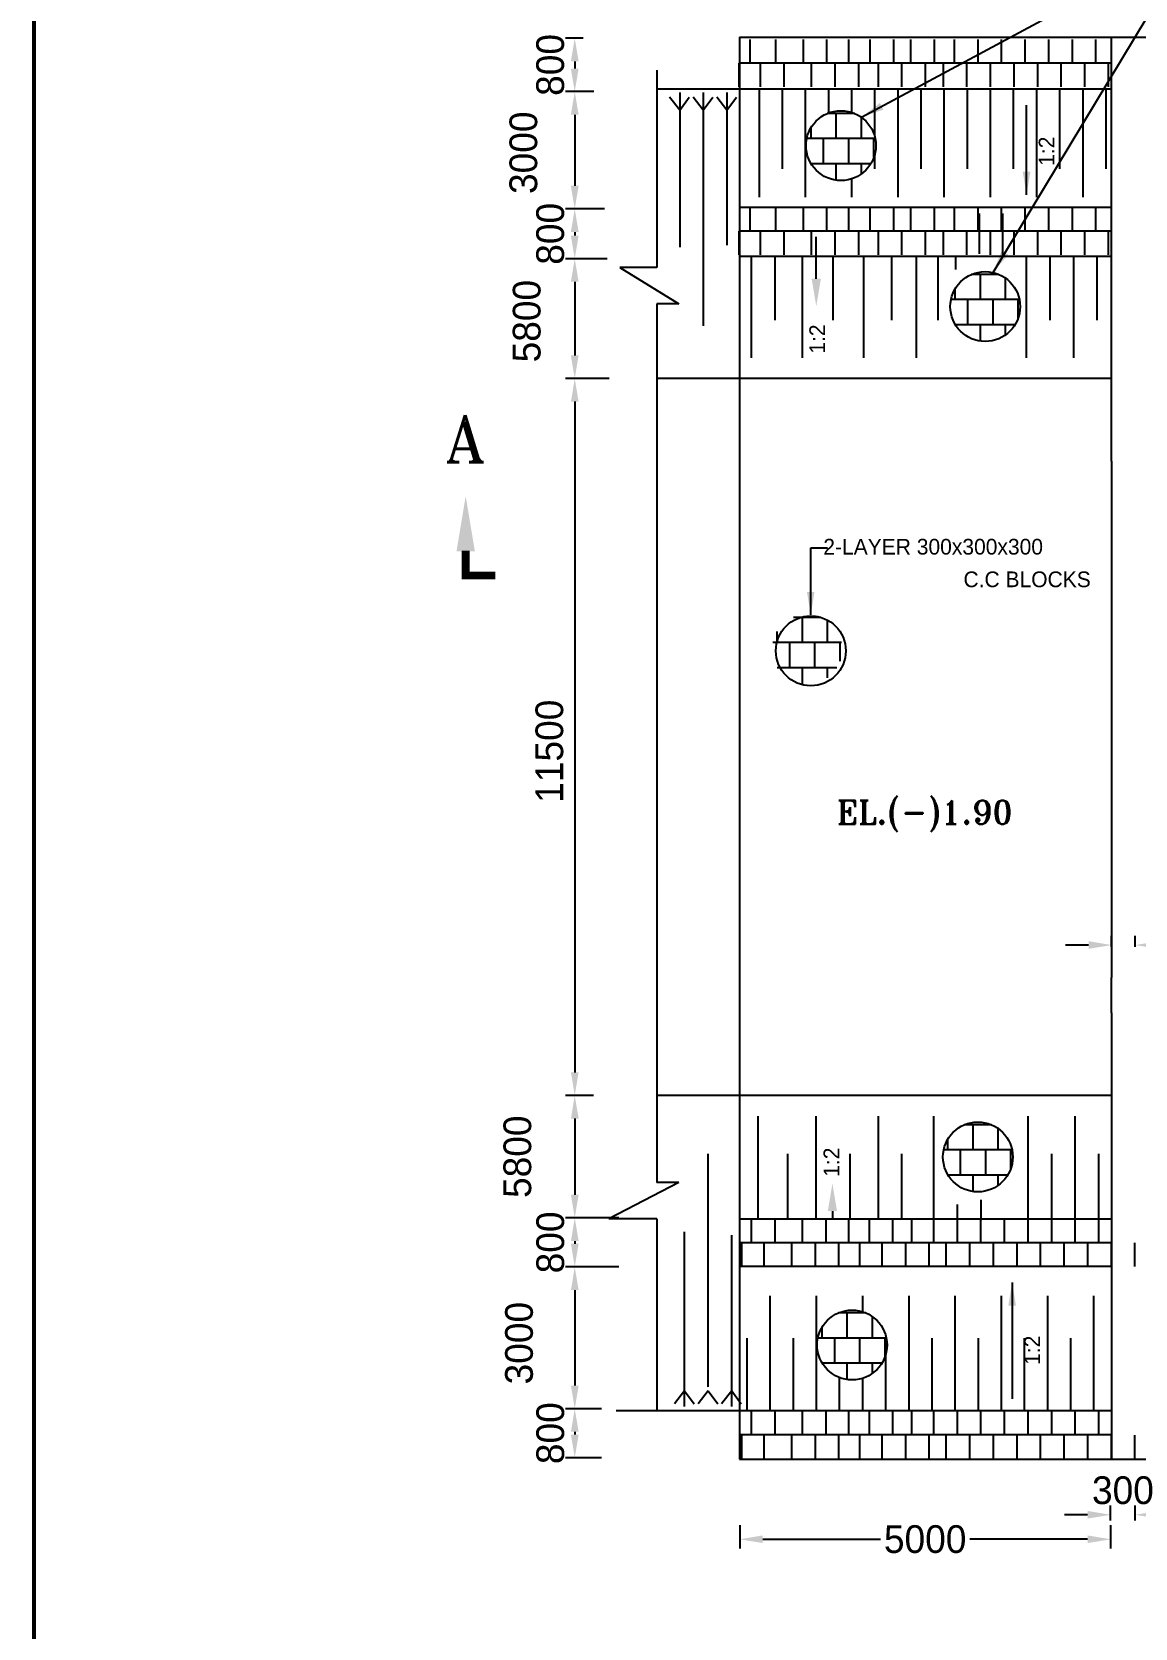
# Model space of a CAD drawing. Extents: x -377620 to 406987, y -326460 to -226264.
# Drawn here: x -106774 to -94843, y -254042 to -236773 of the extents above; entities that cross this region are included whole.
import ezdxf

# ---------------------------------------------------------------- set-up
doc = ezdxf.new("R2010")
doc.units = 0
doc.header["$LTSCALE"] = 300
doc.header["$MEASUREMENT"] = 0
doc.layers.get('0').update_dxf_attribs({"linetype": 'CONTINUOUS'})
doc.layers.get('DEFPOINTS').update_dxf_attribs({"linetype": 'CONTINUOUS'})
doc.layers.add('LINE', color=7, linetype='CONTINUOUS')
doc.styles.add('BIG', font='ROMANT.SHX')
doc.dimstyles.new('3', dxfattribs={"dimtxt": 225, "dimasz": 350, "dimexe": 100, "dimexo": 25, "dimgap": 9, "dimtad": 0, "dimdec": 0, "dimzin": 0, "dimdsep": 46, "dimtxsty": 'Standard', "dimcen": 0, "dimclrd": 5, "dimclre": 6, "dimclrt": 256, "dimadec": 0, "dimazin": 0, "dimtfac": 1, "dimtdec": 0, "dimtofl": 0, "dimtmove": 2, "dimatfit": 3, "dimfxl": 1, "dimtolj": 1, "dimtzin": 0, "dimarcsym": 0})

# ---------------------------------------------------------------- blocks, each defined once
blk = doc.blocks.new('*D449')
at = {"layer": 'DEFPOINTS', "color": 0}
for p in [(-100507, -240523), (-100903, -248279), (-100675, -248279)]:
    blk.add_point(p, dxfattribs=at)
at = {"layer": 'LINE', "color": 7, "lineweight": -2}
for p, q in [((-100532, -240523), (-101003, -240523)), ((-100903, -240773), (-100903, -248029)), ((-100700, -248279), (-101003, -248279))]:
    blk.add_line(p, q, dxfattribs=at)
at = {"layer": 'LINE', "color": 7}
for points in [[(-100944, -240773), (-100861, -240773), (-100903, -240523)], [(-100944, -248029), (-100861, -248029), (-100903, -248279)]]:
    blk.add_solid(points, dxfattribs=at)
at = {"layer": 'LINE', "color": 7, "insert": (-101176, -244555), "char_height": 300, "attachment_point": 5, "rotation": 90}
blk.add_mtext('\\A1;11500', dxfattribs=at)
blk = doc.blocks.new('*D468')
at = {"layer": 'DEFPOINTS', "color": 0}
for p in [(-95107, -252904), (-94841, -252816), (-94841, -252904)]:
    blk.add_point(p, dxfattribs=at)
at = {"layer": 'LINE', "color": 7, "lineweight": -2}
for p, q in [((-95107, -252879), (-95107, -252716)), ((-94841, -252879), (-94841, -252716)), ((-95357, -252816), (-95607, -252816)), ((-94591, -252816), (-94341, -252816))]:
    blk.add_line(p, q, dxfattribs=at)
at = {"layer": 'LINE', "color": 7}
for points in [[(-95357, -252774), (-95357, -252857), (-95107, -252816)], [(-94591, -252774), (-94591, -252857), (-94841, -252816)]]:
    blk.add_solid(points, dxfattribs=at)
at = {"layer": 'LINE', "color": 7, "insert": (-94974, -252552), "char_height": 300, "attachment_point": 5}
blk.add_mtext('\\A1;300', dxfattribs=at)
blk = doc.blocks.new('*D469')
at = {"layer": 'DEFPOINTS', "color": 0}
for p in [(-99119, -252904), (-95107, -252904), (-95107, -253081)]:
    blk.add_point(p, dxfattribs=at)
at = {"layer": 'LINE', "color": 7, "lineweight": -2}
for p, q in [((-99119, -252929), (-99119, -253181)), ((-95107, -252929), (-95107, -253181)), ((-98869, -253081), (-97597, -253081)), ((-95357, -253081), (-96629, -253081))]:
    blk.add_line(p, q, dxfattribs=at)
at = {"layer": 'LINE', "color": 7}
for points in [[(-98869, -253039), (-98869, -253122), (-99119, -253081)], [(-95357, -253039), (-95357, -253122), (-95107, -253081)]]:
    blk.add_solid(points, dxfattribs=at)
at = {"layer": 'LINE', "color": 7, "insert": (-97113, -253081), "char_height": 300, "attachment_point": 5}
blk.add_mtext('\\A1;5000', dxfattribs=at)
blk = doc.blocks.new('*D470')
at = {"layer": 'DEFPOINTS', "color": 0}
for p in [(-100587, -251668), (-100903, -252198), (-100587, -252198)]:
    blk.add_point(p, dxfattribs=at)
at = {"layer": 'LINE', "color": 7, "lineweight": -2}
for p, q in [((-100612, -251668), (-101003, -251668)), ((-100903, -251918), (-100903, -251948)), ((-100612, -252198), (-101003, -252198))]:
    blk.add_line(p, q, dxfattribs=at)
at = {"layer": 'LINE', "color": 7}
for points in [[(-100944, -251918), (-100861, -251918), (-100903, -251668)], [(-100944, -251948), (-100861, -251948), (-100903, -252198)]]:
    blk.add_solid(points, dxfattribs=at)
at = {"layer": 'LINE', "color": 7, "insert": (-101166, -251933), "char_height": 300, "attachment_point": 5, "rotation": 90}
blk.add_mtext('\\A1;800', dxfattribs=at)
blk = doc.blocks.new('*D471')
at = {"layer": 'DEFPOINTS', "color": 0}
for p in [(-100587, -250134), (-100903, -251668), (-100587, -251668)]:
    blk.add_point(p, dxfattribs=at)
at = {"layer": 'LINE', "color": 7, "lineweight": -2}
for p, q in [((-100612, -250134), (-101003, -250134)), ((-100903, -250384), (-100903, -251418)), ((-100612, -251668), (-101003, -251668))]:
    blk.add_line(p, q, dxfattribs=at)
at = {"layer": 'LINE', "color": 7}
for points in [[(-100944, -250384), (-100861, -250384), (-100903, -250134)], [(-100944, -251418), (-100861, -251418), (-100903, -251668)]]:
    blk.add_solid(points, dxfattribs=at)
at = {"layer": 'LINE', "color": 7, "insert": (-101504, -250959), "char_height": 300, "attachment_point": 5, "rotation": 90}
blk.add_mtext('\\A1;3000', dxfattribs=at)
blk = doc.blocks.new('*D472')
at = {"layer": 'DEFPOINTS', "color": 0}
for p in [(-100402, -249604), (-100903, -250134), (-100402, -250134)]:
    blk.add_point(p, dxfattribs=at)
at = {"layer": 'LINE', "color": 7, "lineweight": -2}
for p, q in [((-100427, -249604), (-101003, -249604)), ((-100903, -249854), (-100903, -249884)), ((-100427, -250134), (-101003, -250134))]:
    blk.add_line(p, q, dxfattribs=at)
at = {"layer": 'LINE', "color": 7}
for points in [[(-100944, -249854), (-100861, -249854), (-100903, -249604)], [(-100944, -249884), (-100861, -249884), (-100903, -250134)]]:
    blk.add_solid(points, dxfattribs=at)
at = {"layer": 'LINE', "color": 7, "insert": (-101166, -249869), "char_height": 300, "attachment_point": 5, "rotation": 90}
blk.add_mtext('\\A1;800', dxfattribs=at)
blk = doc.blocks.new('*D473')
at = {"layer": 'DEFPOINTS', "color": 0}
for p in [(-100675, -248279), (-100903, -249604), (-100675, -249604)]:
    blk.add_point(p, dxfattribs=at)
at = {"layer": 'LINE', "color": 7, "lineweight": -2}
for p, q in [((-100700, -248279), (-101003, -248279)), ((-100903, -248529), (-100903, -249354)), ((-100700, -249604), (-101003, -249604))]:
    blk.add_line(p, q, dxfattribs=at)
at = {"layer": 'LINE', "color": 7}
for points in [[(-100944, -248529), (-100861, -248529), (-100903, -248279)], [(-100944, -249354), (-100861, -249354), (-100903, -249604)]]:
    blk.add_solid(points, dxfattribs=at)
at = {"layer": 'LINE', "color": 7, "insert": (-101522, -248942), "char_height": 300, "attachment_point": 5, "rotation": 90}
blk.add_mtext('\\A1;5800', dxfattribs=at)
blk = doc.blocks.new('*D474')
at = {"layer": 'DEFPOINTS', "color": 0}
for p in [(-100526, -239226), (-100903, -240523), (-100526, -240523)]:
    blk.add_point(p, dxfattribs=at)
at = {"layer": 'LINE', "color": 7, "lineweight": -2}
for p, q in [((-100551, -239226), (-101003, -239226)), ((-100903, -239476), (-100903, -240273)), ((-100551, -240523), (-101003, -240523))]:
    blk.add_line(p, q, dxfattribs=at)
at = {"layer": 'LINE', "color": 7}
for points in [[(-100945, -239476), (-100861, -239476), (-100903, -239226)], [(-100945, -240273), (-100861, -240273), (-100903, -240523)]]:
    blk.add_solid(points, dxfattribs=at)
at = {"layer": 'LINE', "color": 7, "insert": (-101421, -239902), "char_height": 300, "attachment_point": 5, "rotation": 90}
blk.add_mtext('\\A1;5800', dxfattribs=at)
blk = doc.blocks.new('*D475')
at = {"layer": 'DEFPOINTS', "color": 0}
for p in [(-100556, -238688), (-100903, -239226), (-100556, -239226)]:
    blk.add_point(p, dxfattribs=at)
at = {"layer": 'LINE', "color": 7, "lineweight": -2}
for p, q in [((-100581, -238688), (-101003, -238688)), ((-100903, -238938), (-100903, -238976)), ((-100581, -239226), (-101003, -239226))]:
    blk.add_line(p, q, dxfattribs=at)
at = {"layer": 'LINE', "color": 7}
for points in [[(-100945, -238938), (-100861, -238938), (-100903, -238688)], [(-100945, -238976), (-100861, -238976), (-100903, -239226)]]:
    blk.add_solid(points, dxfattribs=at)
at = {"layer": 'LINE', "color": 7, "insert": (-101167, -238957), "char_height": 300, "attachment_point": 5, "rotation": 90}
blk.add_mtext('\\A1;800', dxfattribs=at)
blk = doc.blocks.new('*D476')
at = {"layer": 'DEFPOINTS', "color": 0}
for p in [(-100672, -237419), (-100903, -238688), (-100672, -238688)]:
    blk.add_point(p, dxfattribs=at)
at = {"layer": 'LINE', "color": 7, "lineweight": -2}
for p, q in [((-100697, -237419), (-101003, -237419)), ((-100903, -237669), (-100903, -238438)), ((-100697, -238688), (-101003, -238688))]:
    blk.add_line(p, q, dxfattribs=at)
at = {"layer": 'LINE', "color": 7}
for points in [[(-100945, -237669), (-100861, -237669), (-100903, -237419)], [(-100945, -238438), (-100861, -238438), (-100903, -238688)]]:
    blk.add_solid(points, dxfattribs=at)
at = {"layer": 'LINE', "color": 7, "insert": (-101457, -238080), "char_height": 300, "attachment_point": 5, "rotation": 90}
blk.add_mtext('\\A1;3000', dxfattribs=at)
blk = doc.blocks.new('*D477')
at = {"layer": 'DEFPOINTS', "color": 0}
for p in [(-100787, -236842), (-100903, -237419), (-100787, -237419)]:
    blk.add_point(p, dxfattribs=at)
at = {"layer": 'LINE', "color": 7, "lineweight": -2}
for p, q in [((-100812, -236842), (-101003, -236842)), ((-100903, -237092), (-100903, -237169)), ((-100812, -237419), (-101003, -237419))]:
    blk.add_line(p, q, dxfattribs=at)
at = {"layer": 'LINE', "color": 7}
for points in [[(-100945, -237092), (-100861, -237092), (-100903, -236842)], [(-100945, -237169), (-100861, -237169), (-100903, -237419)]]:
    blk.add_solid(points, dxfattribs=at)
at = {"layer": 'LINE', "color": 7, "insert": (-101167, -237130), "char_height": 300, "attachment_point": 5, "rotation": 90}
blk.add_mtext('\\A1;800', dxfattribs=at)
blk = doc.blocks.new('*X410')
at = {"color": 0}
for p, q in [((19840, 640), (19840, 912)), ((19924, 960), (20274, 960)), ((20000, 960), (20000, 985)), ((20160, 640), (20160, 960)), ((19664, 640), (20535, 640)), ((19680, 403), (19680, 640)), ((20000, 320), (20000, 640)), ((20320, 320), (20320, 640)), ((20480, 640), (20480, 781)), ((19720, 320), (20479, 320)), ((19840, 190), (19840, 320)), ((20160, 111), (20160, 320))]:
    blk.add_line(p, q, dxfattribs=at)
blk = doc.blocks.new('*X407')
at = {"color": 0}
for p, q in [((19840, 640), (19840, 912)), ((19924, 960), (20274, 960)), ((20000, 960), (20000, 985)), ((20160, 640), (20160, 960)), ((19664, 640), (20535, 640)), ((19680, 403), (19680, 640)), ((20000, 320), (20000, 640)), ((20320, 320), (20320, 640)), ((20480, 640), (20480, 781)), ((19720, 320), (20479, 320)), ((19840, 190), (19840, 320)), ((20160, 111), (20160, 320))]:
    blk.add_line(p, q, dxfattribs=at)
blk = doc.blocks.new('*X396')
at = {"color": 0}
for p, q in [((19840, 640), (19840, 912)), ((19924, 960), (20274, 960)), ((20000, 960), (20000, 985)), ((20160, 640), (20160, 960)), ((19664, 640), (20535, 640)), ((19680, 403), (19680, 640)), ((20000, 320), (20000, 640)), ((20320, 320), (20320, 640)), ((20480, 640), (20480, 781)), ((19720, 320), (20479, 320)), ((19840, 190), (19840, 320)), ((20160, 111), (20160, 320))]:
    blk.add_line(p, q, dxfattribs=at)
blk = doc.blocks.new('*X395')
at = {"color": 0}
for p, q in [((19840, 640), (19840, 912)), ((19924, 960), (20274, 960)), ((20000, 960), (20000, 985)), ((20160, 640), (20160, 960)), ((19664, 640), (20535, 640)), ((19680, 403), (19680, 640)), ((20000, 320), (20000, 640)), ((20320, 320), (20320, 640)), ((20480, 640), (20480, 781)), ((19720, 320), (20479, 320)), ((19840, 190), (19840, 320)), ((20160, 111), (20160, 320))]:
    blk.add_line(p, q, dxfattribs=at)
blk = doc.blocks.new('*X391')
at = {"color": 0}
for p, q in [((19840, 640), (19840, 912)), ((19924, 960), (20274, 960)), ((20000, 960), (20000, 985)), ((20160, 640), (20160, 960)), ((19664, 640), (20535, 640)), ((19680, 403), (19680, 640)), ((20000, 320), (20000, 640)), ((20320, 320), (20320, 640)), ((20480, 640), (20480, 781)), ((19720, 320), (20479, 320)), ((19840, 190), (19840, 320)), ((20160, 111), (20160, 320))]:
    blk.add_line(p, q, dxfattribs=at)
blk = doc.blocks.new('*D483')
at = {"layer": 'DEFPOINTS', "color": 0}
for p in [(-95096, -246652), (-95096, -246696), (-94841, -246696)]:
    blk.add_point(p, dxfattribs=at)
at = {"layer": 'LINE', "color": 7, "lineweight": -2}
for p, q in [((-95096, -246671), (-95096, -246552)), ((-94841, -246671), (-94841, -246552)), ((-95346, -246652), (-95596, -246652)), ((-94591, -246652), (-94341, -246652))]:
    blk.add_line(p, q, dxfattribs=at)
at = {"layer": 'LINE', "color": 7}
for points in [[(-95346, -246610), (-95346, -246693), (-95096, -246652)], [(-94591, -246610), (-94591, -246693), (-94841, -246652)]]:
    blk.add_solid(points, dxfattribs=at)
at = {"layer": 'LINE', "color": 7, "insert": (-93996, -246652), "char_height": 300, "attachment_point": 5}
blk.add_mtext('\\A1;300', dxfattribs=at)

msp = doc.modelspace()

# ---------------------------------------------------------------- linework, layer by layer
at = {"layer": 'LINE', "color": 7}
for p, q in [((-99119.2598, -236831.1245), (-84319.5643, -236831.1245)), ((-99119.2598, -236831.1245), (-99119.2598, -242910)), ((-99006.0643, -237111.4924), (-99006.0643, -236856.4924)), ((-98727.525, -237111.4924), (-98727.525, -236856.4924)), ((-98430.025, -237111.4924), (-98430.025, -236856.4924)), ((-98175.025, -237111.4924), (-98175.025, -236856.4924)), ((-97937.2292, -237111.4924), (-97937.2292, -236856.4924)), ((-97707.525, -237111.4924), (-97707.525, -236856.4924)), ((-97452.525, -237111.4924), (-97452.525, -236856.4924)), ((-97266.9492, -237111.4924), (-97266.9492, -236856.4924)), ((-97011.9492, -237111.4924), (-97011.9492, -236856.4924)), ((-96796.0643, -237111.4924), (-96796.0643, -236856.4924)), ((-96541.0643, -237111.4924), (-96541.0643, -236856.4924)), ((-96286.0643, -237111.4924), (-96286.0643, -236856.4924)), ((-96031.0643, -237111.4924), (-96031.0643, -236856.4924)), ((-95776.0643, -237111.4924), (-95776.0643, -236856.4924)), ((-95521.0643, -237111.4924), (-95521.0643, -236856.4924)), ((-95266.0643, -237111.4924), (-95266.0643, -236856.4924)), ((-95096.0643, -241415.126), (-95096.0643, -236831.1245)), ((-100013.5691, -237187.0935), (-100013.5691, -239320.1785)), ((-99125.8887, -237366.4924), (-99125.8887, -237111.4924)), ((-95096.0643, -237111.4924), (-99119.2598, -237111.4924)), ((-98893.5854, -237366.4924), (-98893.5854, -237111.4924)), ((-98638.5854, -237366.4924), (-98638.5854, -237111.4924)), ((-98341.0854, -237366.4924), (-98341.0854, -237111.4924)), ((-98086.0854, -237366.4924), (-98086.0854, -237111.4924)), ((-97831.8821, -237366.4924), (-97831.8821, -237111.4924)), ((-97618.5854, -237366.4924), (-97618.5854, -237111.4924)), ((-97363.5854, -237366.4924), (-97363.5854, -237111.4924)), ((-97108.5854, -237366.4924), (-97108.5854, -237111.4924)), ((-96915.8887, -237366.4924), (-96915.8887, -237111.4924)), ((-96660.8887, -237366.4924), (-96660.8887, -237111.4924)), ((-96405.8887, -237366.4924), (-96405.8887, -237111.4924)), ((-96150.8887, -237366.4924), (-96150.8887, -237111.4924)), ((-95895.8887, -237366.4924), (-95895.8887, -237111.4924)), ((-95640.8887, -237366.4924), (-95640.8887, -237111.4924)), ((-95385.8887, -237366.4924), (-95385.8887, -237111.4924)), ((-95130.8887, -237366.4924), (-95130.8887, -237111.4924)), ((-100013.5691, -237388.8591), (-95096.0643, -237388.8591)), ((-99767.5691, -237429.0521), (-99767.5691, -239102.0935)), ((-99512.5691, -237429.0521), (-99512.5691, -239951.0935)), ((-99257.5691, -237429.0521), (-99257.5691, -239079.0935)), ((-98909.4911, -237393.4868), (-98909.4911, -238559.9924)), ((-98659.4911, -237393.4868), (-98659.4911, -238254.7689)), ((-98409.4911, -237393.4868), (-98409.4911, -238559.9924)), ((-98159.4911, -237393.4868), (-98159.4911, -237650.454)), ((-97909.4911, -237393.4868), (-97909.4911, -237642.8147)), ((-97659.4911, -237393.4868), (-97659.4911, -237902.0365)), ((-97409.4911, -237393.4868), (-97409.4911, -238559.9924)), ((-97159.4911, -237393.4868), (-97159.4911, -238254.7689)), ((-96909.4911, -237393.4868), (-96909.4911, -238559.9924)), ((-96659.4911, -237393.4868), (-96659.4911, -238254.7689)), ((-96409.4911, -237393.4868), (-96409.4911, -238559.9924)), ((-96159.4911, -237393.4868), (-96159.4911, -238254.7689)), ((-95909.4911, -237393.4868), (-95909.4911, -238559.9924)), ((-95659.4911, -237393.4868), (-95659.4911, -238254.7689)), ((-95409.4911, -237393.4868), (-95409.4911, -238559.9924)), ((-95159.4911, -237393.4868), (-95159.4911, -238254.7689)), ((-99767.5691, -237619.5989), (-99877.4419, -237479.7592)), ((-99767.5691, -237619.5989), (-99665.0929, -237479.7592)), ((-99512.5691, -237619.5989), (-99622.4419, -237479.7592)), ((-99512.5691, -237619.5989), (-99410.0929, -237479.7592)), ((-99257.5691, -237619.5989), (-99367.4419, -237479.7592)), ((-99257.5691, -237619.5989), (-99155.0929, -237479.7592)), ((-97659.4911, -238104.0214), (-97659.4911, -238254.7689)), ((-97909.4911, -238363.2432), (-97909.4911, -238559.9924)), ((-95096.0643, -238673.4424), (-99119.2598, -238673.4424)), ((-99006.0643, -238928.4424), (-99006.0643, -238673.4424)), ((-98727.525, -238928.4424), (-98727.525, -238673.4424)), ((-98430.025, -238928.4424), (-98430.025, -238673.4424)), ((-98175.025, -238928.4424), (-98175.025, -238673.4424)), ((-97937.2292, -238928.4424), (-97937.2292, -238673.4424)), ((-97707.525, -238928.4424), (-97707.525, -238673.4424)), ((-97452.525, -238928.4424), (-97452.525, -238673.4424)), ((-97266.9492, -238928.4424), (-97266.9492, -238673.4424)), ((-97011.9492, -238928.4424), (-97011.9492, -238673.4424)), ((-96796.0643, -238928.4424), (-96796.0643, -238673.4424)), ((-96541.0643, -238928.4424), (-96541.0643, -238673.4424)), ((-96530.0604, -238737.626), (-96530.0604, -239172.5567)), ((-96286.0643, -238928.4424), (-96286.0643, -238673.4424)), ((-96275.0604, -238737.626), (-96275.0604, -239192.0178)), ((-96031.0643, -238928.4424), (-96031.0643, -238673.4424)), ((-95776.0643, -238928.4424), (-95776.0643, -238673.4424)), ((-95521.0643, -238928.4424), (-95521.0643, -238673.4424)), ((-95266.0643, -238928.4424), (-95266.0643, -238673.4424)), ((-99125.8887, -239183.4424), (-99125.8887, -238928.4424)), ((-95096.0643, -238928.4424), (-99119.2598, -238928.4424)), ((-98893.5854, -239183.4424), (-98893.5854, -238928.4424)), ((-98638.5854, -239183.4424), (-98638.5854, -238928.4424)), ((-98341.0854, -239183.4424), (-98341.0854, -238928.4424)), ((-98290.6791, -239443.3898), (-98290.6791, -238988.8123)), ((-98086.0854, -239183.4424), (-98086.0854, -238928.4424)), ((-97831.8821, -239183.4424), (-97831.8821, -238928.4424)), ((-97618.5854, -239183.4424), (-97618.5854, -238928.4424)), ((-97363.5854, -239183.4424), (-97363.5854, -238928.4424)), ((-97108.5854, -239183.4424), (-97108.5854, -238928.4424)), ((-96915.8887, -239183.4424), (-96915.8887, -238928.4424)), ((-96660.8887, -239183.4424), (-96660.8887, -238928.4424)), ((-96405.8887, -239183.4424), (-96405.8887, -238928.4424)), ((-96150.8887, -239183.4424), (-96150.8887, -238928.4424)), ((-95895.8887, -239183.4424), (-95895.8887, -238928.4424)), ((-95640.8887, -239183.4424), (-95640.8887, -238928.4424)), ((-95385.8887, -239183.4424), (-95385.8887, -238928.4424)), ((-95130.8887, -239183.4424), (-95130.8887, -238928.4424)), ((-100013.5691, -239320.1785), (-100414.524, -239320.1785)), ((-100414.524, -239320.1785), (-99778.724, -239712.8785)), ((-99119.2598, -239197.9211), (-95096.0643, -239197.9211)), ((-98995.0604, -239197.9211), (-98995.0604, -240297.4915)), ((-98739.6392, -239197.9211), (-98739.6392, -239892.6004)), ((-98442.1392, -239197.9211), (-98442.1392, -240297.4915)), ((-98111.3178, -239197.9211), (-98111.3178, -239892.6004)), ((-97781.0821, -239197.9211), (-97781.0821, -240297.4915)), ((-97478.6939, -239197.9211), (-97478.6939, -239892.6004)), ((-97209.6392, -239197.9211), (-97209.6392, -240297.4915)), ((-96977.0194, -239197.9211), (-96977.0194, -239892.6004)), ((-96785.0604, -239197.9211), (-96785.0604, -239341.528)), ((-96020.0604, -239197.9211), (-96020.0604, -240297.4915)), ((-95765.0604, -239197.9211), (-95765.0604, -239892.6004)), ((-95510.0604, -239197.9211), (-95510.0604, -240297.4915)), ((-95255.0604, -239197.9211), (-95255.0604, -239892.6004)), ((-99778.724, -239712.8785), (-100013.5691, -239712.8785)), ((-100013.5691, -239712.8785), (-100013.5691, -242795.8285)), ((-95096.0643, -240522.626), (-100013.5691, -240522.626)), ((-95096.0643, -241415.126), (-95096.0643, -241797.626)), ((-95096.0643, -241797.626), (-95096.0643, -242856.8366)), ((-100013.5691, -242723.0935), (-100013.5691, -242910)), ((-100013.5691, -242910), (-100013.5691, -244194)), ((-99119.2598, -242910), (-99119.2598, -244194)), ((-95096.0643, -242857.0988), (-95096.0643, -242910)), ((-95096.0643, -242910), (-95096.0643, -244194)), ((-100013.5691, -244194), (-100013.5691, -249219.7785)), ((-99119.2598, -244194), (-99119.2598, -252215.7147)), ((-95096.0643, -244194), (-95096.0643, -247004.376)), ((-95096.0643, -247386.876), (-95096.0643, -247004.376)), ((-95096.0643, -247386.876), (-95096.0643, -252215.7147)), ((-95096.0643, -248279.376), (-100013.5691, -248279.376)), ((-98917.6982, -249614.3995), (-98917.6982, -248504.5104)), ((-98291.1609, -249614.3995), (-98291.1609, -248504.5104)), ((-97618.8423, -249614.3995), (-97618.8423, -248504.5104)), ((-97019.6204, -249614.3995), (-97019.6204, -248504.5104)), ((-95999.6204, -249614.3995), (-95999.6204, -248504.5104)), ((-95489.6204, -249614.3995), (-95489.6204, -248504.5104)), ((-99460.3352, -251432.9785), (-99460.3352, -248910.4695)), ((-98597.9155, -249614.3995), (-98597.9155, -248909.4015)), ((-97925.1051, -249614.3995), (-97925.1051, -248909.4015)), ((-97363.8423, -249614.3995), (-97363.8423, -248909.4015)), ((-95744.6204, -249614.3995), (-95744.6204, -248909.4015)), ((-95234.6204, -249614.3995), (-95234.6204, -248909.4015)), ((-99778.724, -249219.7785), (-100535.224, -249612.4785)), ((-99778.724, -249219.7785), (-100013.5691, -249219.7785)), ((-98116.0227, -249530.2462), (-98116.0227, -249614.3995)), ((-96764.6204, -249614.3995), (-96764.6204, -249460.4739)), ((-96509.6204, -249407.376), (-96509.6204, -249629.4452)), ((-100013.5691, -249612.4785), (-100535.224, -249612.4785)), ((-100013.5691, -249612.4785), (-100013.5691, -251687.0468)), ((-99119.2598, -249614.3995), (-95096.0643, -249614.3995)), ((-98991.5086, -249873.5596), (-98991.5086, -249618.5596)), ((-98736.5086, -249873.5596), (-98736.5086, -249618.5596)), ((-98439.0086, -249873.5596), (-98439.0086, -249618.5596)), ((-98184.0086, -249873.5596), (-98184.0086, -249618.5596)), ((-97938.6203, -249873.5596), (-97938.6203, -249618.5596)), ((-97716.5086, -249873.5596), (-97716.5086, -249618.5596)), ((-97461.5086, -249873.5596), (-97461.5086, -249618.5596)), ((-97258.5301, -249873.5596), (-97258.5301, -249618.5596)), ((-97019.6204, -249873.5596), (-97019.6204, -249618.5596)), ((-96764.6204, -249873.5596), (-96764.6204, -249618.5596)), ((-96509.6204, -249873.5596), (-96509.6204, -249618.5596)), ((-96254.6204, -249614.3995), (-96254.6204, -249609.9841)), ((-96254.6204, -249873.5596), (-96254.6204, -249618.5596)), ((-95999.6204, -249873.5596), (-95999.6204, -249618.5596)), ((-95744.6204, -249873.5596), (-95744.6204, -249618.5596)), ((-95489.6204, -249873.5596), (-95489.6204, -249618.5596)), ((-95234.6204, -249873.5596), (-95234.6204, -249618.5596)), ((-99714.1354, -251644.4959), (-99714.1354, -249754.4695)), ((-99204.1354, -251644.4959), (-99204.1354, -249790.4695)), ((-95096.0643, -249873.0122), (-99119.2598, -249873.0122)), ((-99094.4448, -250128.5596), (-99094.4448, -249873.5596)), ((-98852.9971, -250128.5596), (-98852.9971, -249873.5596)), ((-98555.4971, -250128.5596), (-98555.4971, -249873.5596)), ((-98300.4971, -250128.5596), (-98300.4971, -249873.5596)), ((-98045.4971, -250128.5596), (-98045.4971, -249873.5596)), ((-97818.6181, -250128.5596), (-97818.6181, -249873.5596)), ((-97577.9971, -250128.5596), (-97577.9971, -249873.5596)), ((-97322.9971, -250128.5596), (-97322.9971, -249873.5596)), ((-97067.9971, -250128.5596), (-97067.9971, -249873.5596)), ((-96884.4448, -250128.5596), (-96884.4448, -249873.5596)), ((-96629.4448, -250128.5596), (-96629.4448, -249873.5596)), ((-96374.4448, -250128.5596), (-96374.4448, -249873.5596)), ((-96119.4448, -250128.5596), (-96119.4448, -249873.5596)), ((-95864.4448, -250128.5596), (-95864.4448, -249873.5596)), ((-95609.4448, -250128.5596), (-95609.4448, -249873.5596)), ((-95354.4448, -250128.5596), (-95354.4448, -249873.5596)), ((-95099.4448, -250128.5596), (-95099.4448, -249873.5596)), ((-94844.4448, -250128.5596), (-94844.4448, -249873.5596)), ((-95096.0643, -250128.5596), (-99119.2598, -250128.5596)), ((-95096.0643, -250128.5596), (-95096.0643, -251687.0468)), ((-98791.3956, -250447.7707), (-98791.3956, -251681.7538)), ((-98291.3956, -250447.7707), (-98291.3956, -251681.7538)), ((-97791.3956, -250447.7707), (-97791.3956, -250618.3728)), ((-97291.3956, -250447.7707), (-97291.3956, -251681.7538)), ((-96791.3956, -250447.7707), (-96791.3956, -251681.7538)), ((-96291.3956, -250447.7707), (-96291.3956, -251681.7538)), ((-95791.3956, -250447.7707), (-95791.3956, -251681.7538)), ((-95291.3956, -250447.7707), (-95291.3956, -251681.7538)), ((-99041.3956, -250904.8014), (-99041.3956, -251681.7538)), ((-98541.3956, -250904.8014), (-98541.3956, -251681.7538)), ((-97541.3956, -250904.8014), (-97541.3956, -251681.7538)), ((-97041.3956, -250904.8014), (-97041.3956, -251681.7538)), ((-96541.3956, -250904.8014), (-96541.3956, -251681.7538)), ((-96041.3956, -250904.8014), (-96041.3956, -251681.7538)), ((-95541.3956, -250904.8014), (-95541.3956, -251681.7538)), ((-98041.3956, -251331.0072), (-98041.3956, -251681.7538)), ((-97791.3956, -251340.0935), (-97791.3956, -251681.7538)), ((-99714.1354, -251475.4744), (-99824.0082, -251615.3141)), ((-99714.1354, -251475.4744), (-99611.6592, -251615.3141)), ((-99459.1354, -251475.4744), (-99569.0082, -251615.3141)), ((-99459.1354, -251475.4744), (-99356.6592, -251615.3141)), ((-99204.1354, -251475.4744), (-99314.0082, -251615.3141)), ((-99204.1354, -251475.4744), (-99101.6592, -251615.3141)), ((-100455.5691, -251687.0468), (-95096.0643, -251687.0468)), ((-98991.5086, -251953.0288), (-98991.5086, -251698.0288)), ((-98736.5086, -251953.0288), (-98736.5086, -251698.0288)), ((-98439.0086, -251953.0288), (-98439.0086, -251698.0288)), ((-98184.0086, -251953.0288), (-98184.0086, -251698.0288)), ((-97938.6203, -251953.0288), (-97938.6203, -251698.0288)), ((-97716.5086, -251953.0288), (-97716.5086, -251698.0288)), ((-97461.5086, -251953.0288), (-97461.5086, -251698.0288)), ((-97258.5301, -251953.0288), (-97258.5301, -251698.0288)), ((-97019.6204, -251953.0288), (-97019.6204, -251698.0288)), ((-96764.6204, -251953.0288), (-96764.6204, -251698.0288)), ((-96509.6204, -251953.0288), (-96509.6204, -251698.0288)), ((-96254.6204, -251693.8687), (-96254.6204, -251689.4533)), ((-96254.6204, -251953.0288), (-96254.6204, -251698.0288)), ((-95999.6204, -251953.0288), (-95999.6204, -251698.0288)), ((-95744.6204, -251953.0288), (-95744.6204, -251698.0288)), ((-95489.6204, -251953.0288), (-95489.6204, -251698.0288)), ((-95234.6204, -251953.0288), (-95234.6204, -251698.0288)), ((-95096.0643, -251952.4814), (-99119.2598, -251952.4814)), ((-99094.4448, -252208.0288), (-99094.4448, -251953.0288)), ((-98852.9971, -252208.0288), (-98852.9971, -251953.0288)), ((-98555.4971, -252208.0288), (-98555.4971, -251953.0288)), ((-98300.4971, -252208.0288), (-98300.4971, -251953.0288)), ((-98045.4971, -252208.0288), (-98045.4971, -251953.0288)), ((-97818.6181, -252208.0288), (-97818.6181, -251953.0288)), ((-97577.9971, -252208.0288), (-97577.9971, -251953.0288)), ((-97322.9971, -252208.0288), (-97322.9971, -251953.0288)), ((-97067.9971, -252208.0288), (-97067.9971, -251953.0288)), ((-96884.4448, -252208.0288), (-96884.4448, -251953.0288)), ((-96629.4448, -252208.0288), (-96629.4448, -251953.0288)), ((-96374.4448, -252208.0288), (-96374.4448, -251953.0288)), ((-96119.4448, -252208.0288), (-96119.4448, -251953.0288)), ((-95864.4448, -252208.0288), (-95864.4448, -251953.0288)), ((-95609.4448, -252208.0288), (-95609.4448, -251953.0288)), ((-95354.4448, -252208.0288), (-95354.4448, -251953.0288)), ((-95099.4448, -252208.0288), (-95099.4448, -251953.0288)), ((-94844.4448, -252208.0288), (-94844.4448, -251953.0288)), ((-99119.2598, -252215.7147), (-84319.5643, -252215.7147))]:
    msp.add_line(p, q, dxfattribs=at)
at = {"layer": 'LINE', "color": 7, "lineweight": 40, "const_width": 42.8247}
msp.add_lwpolyline([(-106752.3522, -270313.1311), (-46247.1522, -270313.1311), (-46247.1522, -227527.3111), (-106752.3522, -227527.3111)], close=True, dxfattribs=at)
at = {"layer": 'LINE', "color": 7, "const_width": 85}
for points in [[(-102082.208, -242515.048), (-102082.208, -242385.211)], [(-101762.2842, -242653.9798), (-102082.208, -242653.9798), (-102082.208, -242514.1553)]]:
    msp.add_lwpolyline(points, dxfattribs=at)
at = {"layer": 'LINE', "color": 7}
for centre in [(-98023.6007, -238003.0289), (-96463.3551, -239744.3008), (-98349.7035, -243469.0809), (-96542.6729, -248944.5255), (-97903.4451, -250979.2332)]:
    msp.add_circle(centre, 377.8562, dxfattribs=at)
for points in [[(-98241.0958, -239443.3898), (-98340.2625, -239443.3898), (-98290.6791, -239740.8898)], [(-102181.3746, -242390.9504), (-101983.0413, -242390.9504), (-102082.208, -241795.9504)], [(-98165.606, -249530.2462), (-98066.4393, -249530.2462), (-98116.0227, -249232.7462)]]:
    msp.add_solid(points, dxfattribs=at)

# ---------------------------------------------------------------- block references
at = {"layer": 'LINE', "color": 7, "xscale": -0.8499999999985448, "yscale": 0.8499999999767169, "zscale": 0.85}
for name, p in [('*X395', (-80939.2926, -238471.63)), ('*X410', (-79379.0469, -240212.9019)), ('*X391', (-81305.2394, -243923.4612)), ('*X407', (-79458.3647, -249413.1267)), ('*X396', (-80819.1369, -251447.8343))]:
    msp.add_blockref(name, p, dxfattribs=at)

# ---------------------------------------------------------------- texts
at = {"layer": 'LINE', "color": 7}
for p in [(-95715.0026, -238221.2184), (-98195.3904, -240253.5771), (-98042.3302, -249159.1286), (-95870.7795, -251193.4787)]:
    msp.add_text('1:2', height=170, rotation=90, dxfattribs=at).set_placement(p)
at = {"layer": 'LINE', "color": 7, "style": 'BIG'}
for s, height, p in [('A', 510, (-102305.3601, -241428.335)), ('EL.(-)1.90', 255, (-98067.8943, -245342.3345))]:
    msp.add_text(s, height=height, dxfattribs=at).set_placement(p)
at = {"layer": 'LINE', "color": 7}
for s, p in [('2-LAYER 300x300x300', (-98214.5056, -242427.249)), ('C.C BLOCKS', (-96698.6723, -242780.1394))]:
    msp.add_text(s, height=170, dxfattribs=at).set_placement(p)

# ---------------------------------------------------------------- dimensions: what is measured, and where the dimension line sits
for base, p1, p2, picture, middle in [((-100903.0268, -237418.7859), (-100787.4455, -236841.9808), (-100787.4455, -237418.7859), '*D477', (-101166.5268, -237130.3834)), ((-100903.0268, -239226.1087), (-100556.283, -238687.7573), (-100556.283, -239226.1087), '*D475', (-101166.5268, -238956.933)), ((-100902.79, -250133.6119), (-100401.6665, -249604.0215), (-100401.6665, -250133.6119), '*D472', (-101166.29, -249868.8167)), ((-100902.79, -252197.9423), (-100586.566, -251668.352), (-100586.566, -252197.9423), '*D470', (-101166.29, -251933.1472))]:
    dim = msp.add_linear_dim(base=base, p1=p1, p2=p2, angle=90, text='800', dimstyle='3', override={"dimtxt": 300, "dimasz": 250, "dimclrd": 7, "dimclre": 7, "dimclrt": 7}, dxfattribs=at)
    dim.commit()
    dim.dimension.update_dxf_attribs({"geometry": picture, "text_midpoint": middle})
for base, p1, p2, text, picture, middle in [((-100903.0268, -238687.7573), (-100671.8643, -237418.7859), (-100671.8643, -238687.7573), '3000', '*D476', (-101457, -238080)), ((-100903.0268, -240522.626), (-100526.2786, -239226.1087), (-100526.2786, -240522.626), '5800', '*D474', (-101421, -239902)), ((-100902.79, -248279.376), (-100507.2449, -240522.626), (-100675.0525, -248279.376), '11500', '*D449', (-101176.3346, -244555)), ((-100902.79, -249604.0215), (-100675.0525, -248279.376), (-100675.0525, -249604.0215), '5800', '*D473', (-101522, -248941.6987)), ((-100902.79, -251668.352), (-100586.6191, -250133.6119), (-100586.566, -251668.352), '3000', '*D471', (-101504, -250959))]:
    dim = msp.add_linear_dim(base=base, p1=p1, p2=p2, angle=90, text=text, dimstyle='3', override={"dimtxt": 300, "dimasz": 250, "dimclrd": 7, "dimclre": 7, "dimclrt": 7}, dxfattribs=at)
    dim.commit()
    dim.dimension.update_dxf_attribs({"geometry": picture, "text_midpoint": middle, "dimtype": 160})
dim = msp.add_linear_dim(base=(-95096.0643, -246651.6532), p1=(-94841.0643, -246695.9466), p2=(-95096.0643, -246695.9466), text='300', dimstyle='3', override={"dimtxt": 300, "dimasz": 250, "dimclrd": 7, "dimclre": 7, "dimclrt": 7}, dxfattribs=at)
dim.commit()
dim.dimension.update_dxf_attribs({"geometry": '*D483', "text_midpoint": (-93995.7861, -246651.6532), "dimtype": 160})
for base, p1, p2, text, picture, middle in [((-94841.2165, -252815.7978), (-95106.517, -252904.0629), (-94841.2165, -252904.0629), '300', '*D468', (-94973.8667, -252552.2978)), ((-95106.517, -253080.593), (-99119.2598, -252904.0629), (-95106.517, -252904.0629), '5000', '*D469', (-97112.8884, -253080.593))]:
    dim = msp.add_linear_dim(base=base, p1=p1, p2=p2, text=text, dimstyle='3', override={"dimtxt": 300, "dimasz": 250, "dimclrd": 7, "dimclre": 7, "dimclrt": 7}, dxfattribs=at)
    dim.commit()
    dim.dimension.update_dxf_attribs({"geometry": picture, "text_midpoint": middle})

# ---------------------------------------------------------------- leaders
for points in [[(-97803.2926, -237696.0442), (-94199.8473, -235759.0935)], [(-96379.0469, -239375.9702), (-94199.8473, -235759.0935)], [(-96016.3976, -238535.9658), (-96016.3976, -237565.4948)], [(-98350.5691, -243080.8529), (-98350.5691, -242354.8529), (-98167.5691, -242354.8529)], [(-96172.1743, -250301.6946), (-96172.1743, -251560.684)]]:
    msp.add_leader(points, dimstyle='3', override={"dimtxt": 300, "dimasz": 250, "dimclrd": 7, "dimclre": 7, "dimclrt": 7}, dxfattribs=at)

doc.saveas('drawing.dxf')
